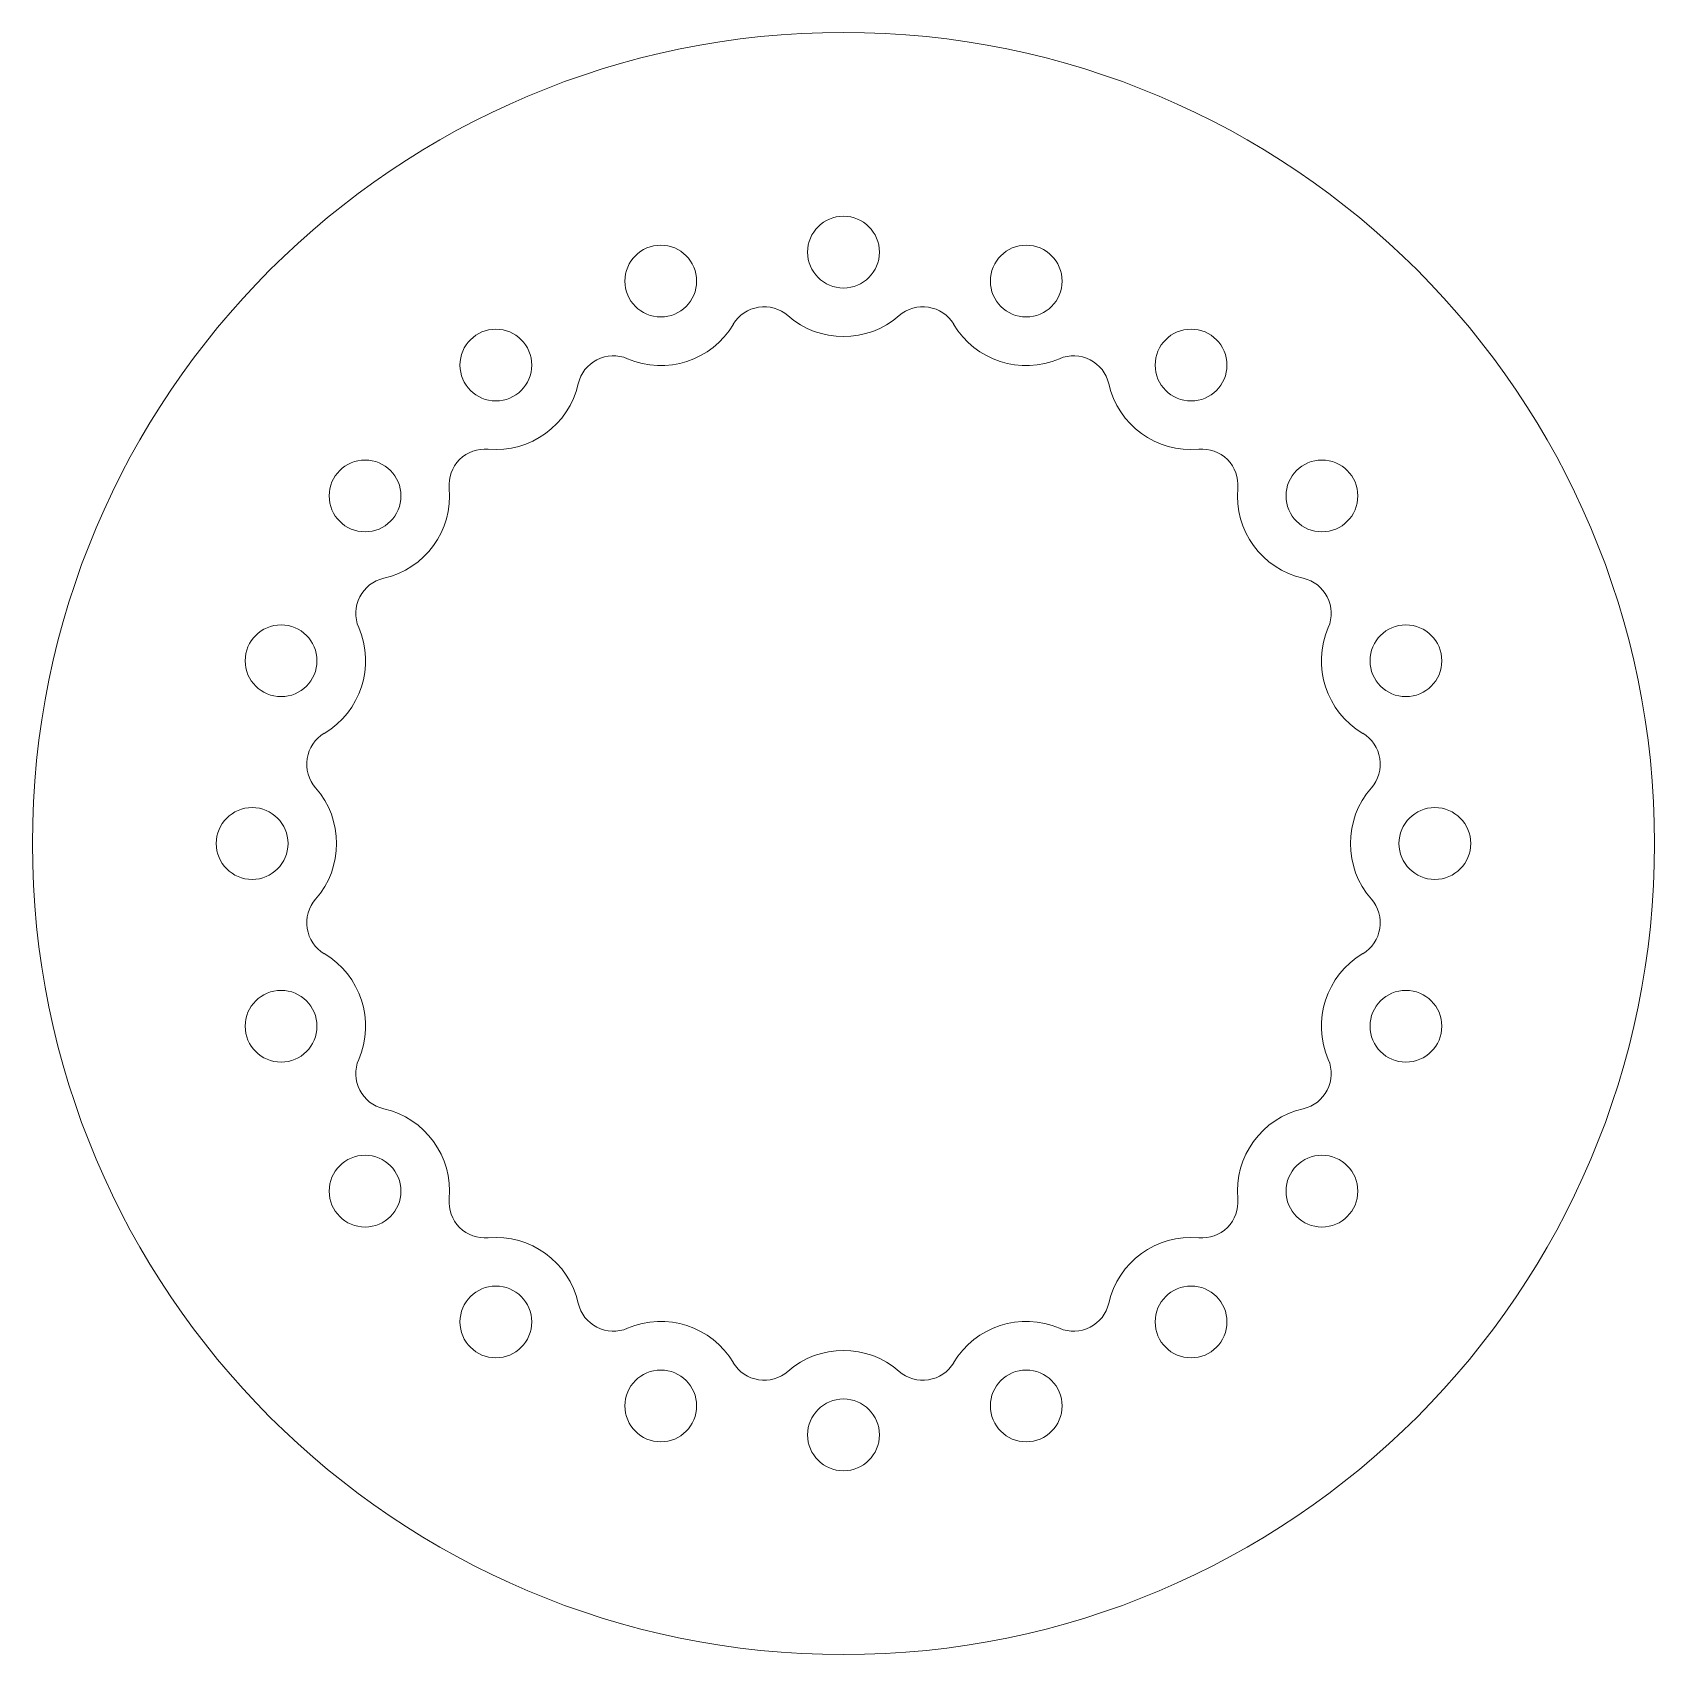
# Model space of a CAD drawing. Header units: millimetres. Extents: x 7 to 199, y 8 to 200.
import ezdxf

# ---------------------------------------------------------------- set-up
doc = ezdxf.new("R2010")
doc.units = ezdxf.units.MM

msp = doc.modelspace()

# ---------------------------------------------------------------- linework, layer by layer
at = {"color": 7, "linetype": 'Continuous', "lineweight": 15}
for centre, radius in [((103.39, 104.21), 96), ((103.39, 174.21), 4.25), ((81.76, 170.78), 4.25), ((125.02, 170.78), 4.25), ((62.24, 160.84), 4.25), ((144.53, 160.84), 4.25), ((46.76, 145.35), 4.25), ((160.02, 145.35), 4.25), ((36.82, 125.84), 4.25), ((169.96, 125.84), 4.25), ((33.39, 104.21), 4.25), ((173.39, 104.21), 4.25), ((36.82, 82.58), 4.25), ((169.96, 82.58), 4.25), ((46.76, 63.06), 4.25), ((160.02, 63.06), 4.25), ((62.24, 47.58), 4.25), ((144.53, 47.58), 4.25), ((81.76, 37.64), 4.25), ((125.02, 37.64), 4.25), ((103.39, 34.21), 4.25)]:
    msp.add_circle(centre, radius, dxfattribs=at)
for centre, radius, start, end in [((94, 163.49), 4.25, 48.7851, 149.2149), ((112.78, 163.49), 4.25, 30.7851, 131.2149), ((81.76, 170.78), 10, 246.7851, 329.2149), ((103.39, 174.21), 10, 228.7851, 311.2149), ((125.02, 170.78), 10, 210.7851, 293.2149), ((76.14, 157.69), 4.25, 66.7851, 167.2149), ((130.64, 157.69), 4.25, 12.7851, 113.2149), ((62.24, 160.84), 10, 264.7851, 347.2149), ((144.53, 160.84), 10, 192.7851, 275.2149), ((60.95, 146.65), 4.25, 84.7851, 185.2149), ((145.83, 146.65), 4.25, 354.7851, 95.2149), ((46.76, 145.35), 10, 282.7851, 5.2149), ((160.02, 145.35), 10, 174.7851, 257.2149), ((49.91, 131.46), 4.25, 102.7851, 203.2149), ((156.87, 131.46), 4.25, 336.7851, 77.2149), ((36.82, 125.84), 10, 300.7851, 23.2149), ((169.96, 125.84), 10, 156.7851, 239.2149), ((44.11, 113.6), 4.25, 120.7851, 221.2149), ((162.67, 113.6), 4.25, 318.7851, 59.2149), ((33.39, 104.21), 10, 318.7851, 41.2149), ((173.39, 104.21), 10, 138.7851, 221.2149), ((44.11, 94.82), 4.25, 138.7851, 239.2149), ((162.67, 94.82), 4.25, 300.7851, 41.2149), ((36.82, 82.58), 10, 336.7851, 59.2149), ((169.96, 82.58), 10, 120.7851, 203.2149), ((49.91, 76.96), 4.25, 156.7851, 257.2149), ((156.87, 76.96), 4.25, 282.7851, 23.2149), ((46.76, 63.06), 10, 354.7851, 77.2149), ((160.02, 63.06), 10, 102.7851, 185.2149), ((60.95, 61.77), 4.25, 174.7851, 275.2149), ((145.83, 61.77), 4.25, 264.7851, 5.2149), ((62.24, 47.58), 10, 12.7851, 95.2149), ((144.53, 47.58), 10, 84.7851, 167.2149), ((76.14, 50.73), 4.25, 192.7851, 293.2149), ((130.64, 50.73), 4.25, 246.7851, 347.2149), ((81.76, 37.64), 10, 30.7851, 113.2149), ((125.02, 37.64), 10, 66.7851, 149.2149), ((103.39, 34.21), 10, 48.7851, 131.2149), ((94, 44.93), 4.25, 210.7851, 311.2149), ((112.78, 44.93), 4.25, 228.7851, 329.2149)]:
    msp.add_arc(centre, radius, start, end, dxfattribs=at)

doc.saveas('drawing.dxf')
